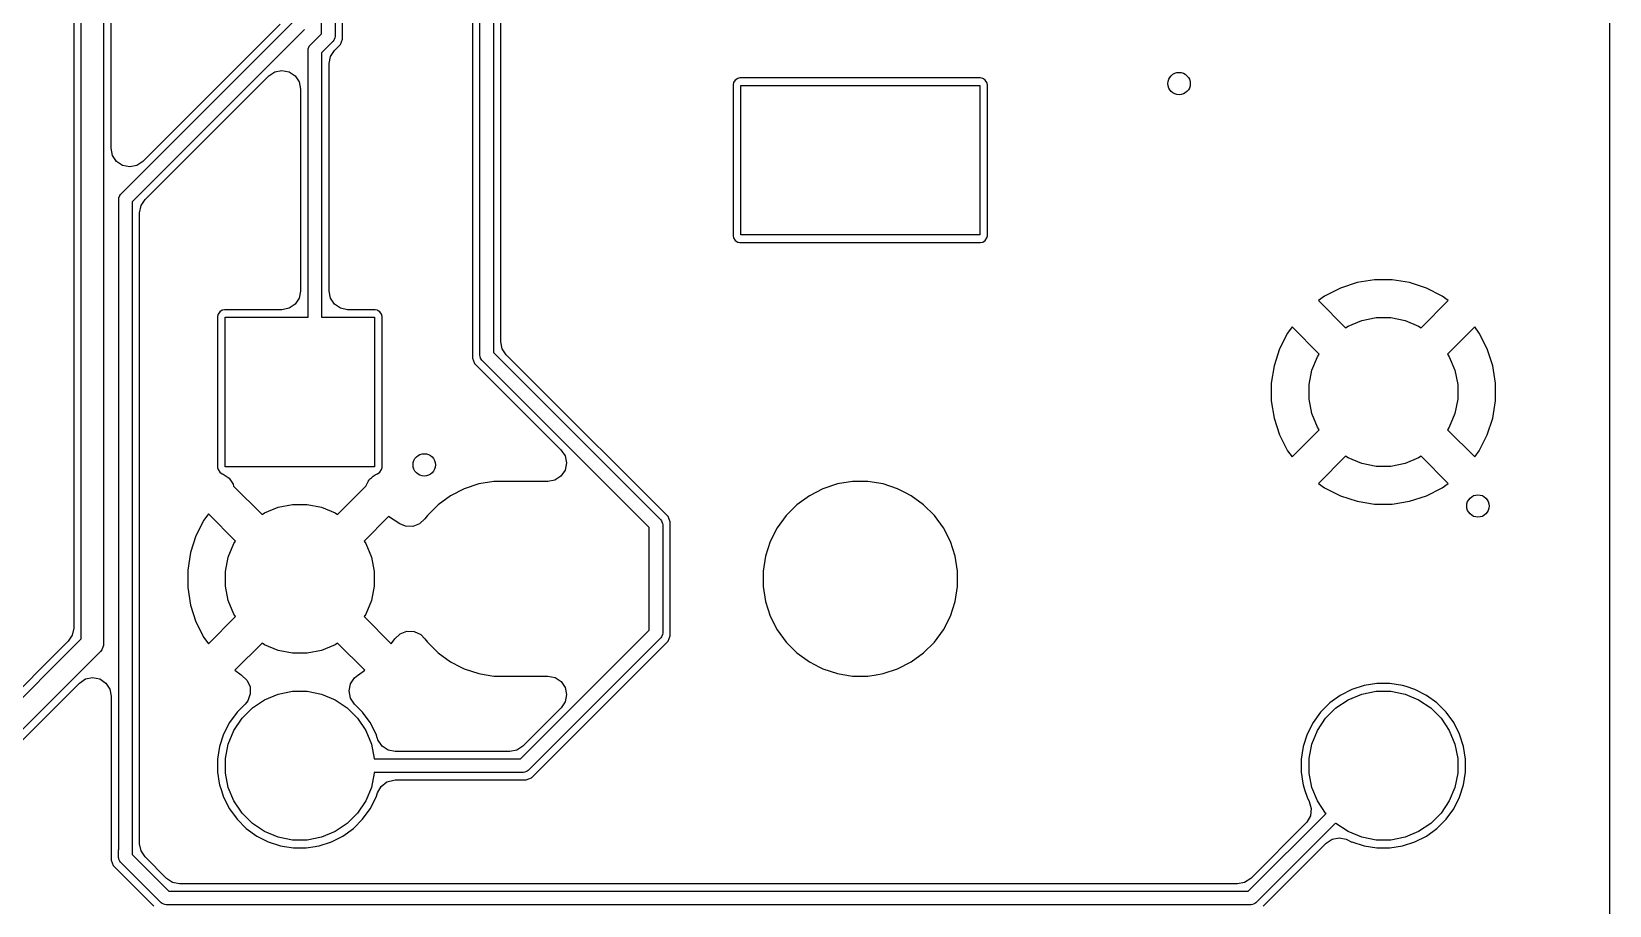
# Model space of a CAD drawing. Header units: inches. Extents: x 2.6 to 14.2, y -7.9 to -3.5.
# Drawn here: x 7.218 to 8.05, y -6.278 to -5.818 of the extents above; entities that cross this region are included whole.
import ezdxf

# ---------------------------------------------------------------- set-up
doc = ezdxf.new("R2010")
doc.units = ezdxf.units.IN
doc.header["$MEASUREMENT"] = 0
doc.layers.add('B.Cu', color=153, linetype='CONTINUOUS', true_color=0x4d7fc4)

msp = doc.modelspace()

# ---------------------------------------------------------------- linework, layer by layer
at = {"layer": 'B.Cu', "linetype": 'CONTINUOUS'}
for p, q in [((7.45469, -5.98816), (7.45469, -5.53501)), ((7.46178, -5.53648), (7.46178, -5.98669)), ((7.45074, -5.55557), (7.45074, -5.98965)), ((8.04977, -5.55918), (8.04977, -6.31552)), ((7.37127, -5.81878), (7.37127, -5.59722)), ((7.37835, -5.59869), (7.37835, -5.82025)), ((7.38231, -5.82174), (7.38231, -5.60439)), ((7.2407, -5.70111), (7.2407, -6.13178)), ((7.24465, -6.13748), (7.24465, -5.69473)), ((7.25647, -5.69473), (7.25647, -6.13992)), ((7.26042, -5.87915), (7.26042, -5.70111)), ((7.46574, -5.84564), (7.46574, -5.76763)), ((7.26542, -5.90342), (7.35627, -5.81256)), ((7.36232, -5.81654), (7.27147, -5.90739)), ((7.34944, -5.8138), (7.27716, -5.88608)), ((7.36518, -5.82487), (7.37127, -5.81878)), ((7.36414, -5.82737), (7.36421, -5.82668)), ((7.36421, -5.82668), (7.36452, -5.82593)), ((7.36452, -5.82593), (7.36474, -5.8254)), ((7.36474, -5.8254), (7.36518, -5.82487)), ((7.37732, -5.82275), (7.37123, -5.82884)), ((7.37776, -5.82221), (7.37732, -5.82275)), ((7.37791, -5.82184), (7.37776, -5.82221)), ((7.37829, -5.82094), (7.37791, -5.82184)), ((7.37806, -5.82761), (7.37906, -5.8266)), ((7.37835, -5.82025), (7.37829, -5.82094)), ((7.37906, -5.8266), (7.38117, -5.82449)), ((7.37906, -5.8266), (7.37906, -5.8266)), ((7.38117, -5.82449), (7.38231, -5.82174)), ((7.36414, -5.96808), (7.36414, -5.82737)), ((7.37123, -5.82884), (7.37123, -5.96808)), ((7.37519, -5.83454), (7.37593, -5.83079)), ((7.37519, -5.95432), (7.37519, -5.83454)), ((7.37593, -5.83079), (7.37806, -5.82761)), ((7.31773, -5.86672), (7.34345, -5.841)), ((7.34345, -5.841), (7.34663, -5.83887)), ((7.34663, -5.83887), (7.35038, -5.83813)), ((7.35038, -5.83813), (7.35413, -5.83887)), ((7.35413, -5.83887), (7.35731, -5.841)), ((7.35731, -5.841), (7.35944, -5.84418)), ((7.58924, -5.84318), (7.58837, -5.84449)), ((7.59055, -5.8423), (7.58924, -5.84318)), ((7.58924, -5.84318), (7.58924, -5.84318)), ((7.59171, -5.84208), (7.59055, -5.8423)), ((7.71847, -5.84208), (7.59171, -5.84208)), ((7.59171, -5.84208), (7.59171, -5.84208)), ((7.71962, -5.8423), (7.71847, -5.84208)), ((7.71996, -5.84253), (7.71962, -5.8423)), ((7.71962, -5.8423), (7.71962, -5.8423)), ((7.71962, -5.8423), (7.71962, -5.8423)), ((7.72093, -5.84318), (7.71996, -5.84253)), ((7.72181, -5.84449), (7.72093, -5.84318)), ((7.72093, -5.84318), (7.72093, -5.84318)), ((7.72093, -5.84318), (7.72093, -5.84318)), ((7.35944, -5.84418), (7.36019, -5.84793)), ((7.36019, -5.84793), (7.36019, -5.95432)), ((7.46574, -5.98099), (7.46574, -5.84564)), ((7.58837, -5.84449), (7.58814, -5.84564)), ((7.58814, -5.84564), (7.58814, -5.92516)), ((7.5921, -5.92477), (7.5921, -5.84603)), ((7.5921, -5.84603), (7.71808, -5.84603)), ((7.71808, -5.84603), (7.71808, -5.92477)), ((7.72204, -5.84564), (7.72181, -5.84449)), ((7.72204, -5.92516), (7.72204, -5.84564)), ((7.27829, -5.90616), (7.31773, -5.86672)), ((7.26117, -5.8829), (7.26042, -5.87915)), ((7.26329, -5.88608), (7.26117, -5.8829)), ((7.26647, -5.88821), (7.26329, -5.88608)), ((7.27022, -5.88895), (7.26647, -5.88821)), ((7.27398, -5.88821), (7.27022, -5.88895)), ((7.27716, -5.88608), (7.27398, -5.88821)), ((7.26438, -5.90592), (7.26445, -5.90523)), ((7.26438, -6.24847), (7.26438, -5.90592)), ((7.26445, -5.90523), (7.26498, -5.90395)), ((7.26498, -5.90395), (7.26542, -5.90342)), ((7.26498, -5.90395), (7.26498, -5.90395)), ((7.27147, -5.90739), (7.27147, -6.24855)), ((7.27542, -5.91309), (7.27617, -5.90934)), ((7.27617, -5.90934), (7.27829, -5.90616)), ((7.27542, -6.2454), (7.27542, -5.91309)), ((7.58814, -5.92516), (7.58814, -5.92516)), ((7.58814, -5.92516), (7.58837, -5.92632)), ((7.58837, -5.92632), (7.58924, -5.92762)), ((7.71808, -5.92477), (7.5921, -5.92477)), ((7.72093, -5.92762), (7.72181, -5.92632)), ((7.72181, -5.92632), (7.72204, -5.92516)), ((7.58924, -5.92762), (7.58924, -5.92762)), ((7.58924, -5.92762), (7.59055, -5.9285)), ((7.59055, -5.9285), (7.59055, -5.9285)), ((7.59055, -5.9285), (7.59084, -5.92856)), ((7.59084, -5.92856), (7.59171, -5.92873)), ((7.59171, -5.92873), (7.71847, -5.92873)), ((7.71847, -5.92873), (7.71962, -5.9285)), ((7.71962, -5.9285), (7.72093, -5.92762)), ((7.91685, -5.94985), (7.90801, -5.95272)), ((7.92603, -5.94839), (7.91685, -5.94985)), ((7.93533, -5.94839), (7.92603, -5.94839)), ((7.92603, -5.94839), (7.92603, -5.94839)), ((7.94451, -5.94985), (7.93533, -5.94839)), ((7.93533, -5.94839), (7.93533, -5.94839)), ((7.95335, -5.95272), (7.94451, -5.94985)), ((7.35944, -5.95807), (7.35731, -5.96125)), ((7.36019, -5.95432), (7.35944, -5.95807)), ((7.37593, -5.95807), (7.37519, -5.95432)), ((7.37806, -5.96125), (7.37593, -5.95807)), ((7.89973, -5.95694), (7.89646, -5.95931)), ((7.89646, -5.95931), (7.91077, -5.97363)), ((7.90801, -5.95272), (7.89973, -5.95694)), ((7.90801, -5.95272), (7.90801, -5.95272)), ((7.95058, -5.97363), (7.96489, -5.95931)), ((7.96163, -5.95694), (7.95335, -5.95272)), ((7.96489, -5.95931), (7.96163, -5.95694)), ((7.31671, -5.96654), (7.31648, -5.96769)), ((7.31648, -5.96769), (7.31648, -6.04721)), ((7.31759, -5.96523), (7.31671, -5.96654)), ((7.3189, -5.96435), (7.31759, -5.96523)), ((7.31759, -5.96523), (7.31759, -5.96523)), ((7.32005, -5.96412), (7.3189, -5.96435)), ((7.35038, -5.96412), (7.32005, -5.96412)), ((7.32005, -5.96412), (7.32005, -5.96412)), ((7.32044, -6.04682), (7.32044, -5.96808)), ((7.32044, -5.96808), (7.36414, -5.96808)), ((7.35413, -5.96338), (7.35038, -5.96412)), ((7.35731, -5.96125), (7.35413, -5.96338)), ((7.37123, -5.96808), (7.39918, -5.96808)), ((7.38124, -5.96338), (7.37806, -5.96125)), ((7.38499, -5.96412), (7.38124, -5.96338)), ((7.39957, -5.96412), (7.38499, -5.96412)), ((7.39918, -5.96808), (7.39918, -6.04682)), ((7.40073, -5.96435), (7.39957, -5.96412)), ((7.39957, -5.96412), (7.39957, -5.96412)), ((7.40117, -5.96465), (7.40073, -5.96435)), ((7.40073, -5.96435), (7.40073, -5.96435)), ((7.40073, -5.96435), (7.40073, -5.96435)), ((7.40203, -5.96523), (7.40117, -5.96465)), ((7.40291, -5.96654), (7.40203, -5.96523)), ((7.40203, -5.96523), (7.40203, -5.96523)), ((7.40203, -5.96523), (7.40203, -5.96523)), ((7.40314, -5.96769), (7.40291, -5.96654)), ((7.40314, -6.04721), (7.40314, -5.96769)), ((7.91925, -5.96977), (7.92682, -5.96827)), ((7.92682, -5.96827), (7.93454, -5.96827)), ((7.93454, -5.96827), (7.94211, -5.96977)), ((7.88017, -5.9765), (7.87595, -5.98478)), ((7.88254, -5.97323), (7.88017, -5.9765)), ((7.89685, -5.98755), (7.88254, -5.97323)), ((7.91077, -5.97363), (7.91212, -5.97273)), ((7.91212, -5.97273), (7.91925, -5.96977)), ((7.94211, -5.96977), (7.94924, -5.97273)), ((7.94924, -5.97273), (7.95058, -5.97363)), ((7.97881, -5.97323), (7.9645, -5.98755)), ((7.98119, -5.9765), (7.97881, -5.97323)), ((7.98541, -5.98478), (7.98119, -5.9765)), ((7.46648, -5.98474), (7.46574, -5.98099)), ((7.46861, -5.98792), (7.46648, -5.98474)), ((7.87595, -5.98478), (7.87308, -5.99362)), ((7.87595, -5.98478), (7.87595, -5.98478)), ((7.98828, -5.99362), (7.98541, -5.98478)), ((7.45074, -5.98965), (7.45188, -5.99241)), ((7.45188, -5.99241), (7.45188, -5.99241)), ((7.45188, -5.99241), (7.45188, -5.99241)), ((7.45188, -5.99241), (7.45399, -5.99452)), ((7.45476, -5.98885), (7.45469, -5.98816)), ((7.45509, -5.98965), (7.45476, -5.98885)), ((7.45529, -5.99013), (7.45509, -5.98965)), ((7.45573, -5.99066), (7.45529, -5.99013)), ((7.5439, -6.07883), (7.45573, -5.99066)), ((7.46178, -5.98669), (7.54995, -6.07486)), ((7.48349, -6.0028), (7.46861, -5.98792)), ((7.893, -5.99602), (7.89596, -5.98889)), ((7.89596, -5.98889), (7.89685, -5.98755)), ((7.9645, -5.98755), (7.9654, -5.98889)), ((7.9654, -5.98889), (7.96835, -5.99602)), ((7.45399, -5.99452), (7.45399, -5.99452)), ((7.45399, -5.99452), (7.49741, -6.03794)), ((7.87308, -5.99362), (7.87162, -6.0028)), ((7.8915, -6.00359), (7.893, -5.99602)), ((7.96835, -5.99602), (7.96986, -6.00359)), ((7.98973, -6.0028), (7.98828, -5.99362)), ((7.55169, -6.071), (7.48349, -6.0028)), ((7.87162, -6.0028), (7.87162, -6.0028)), ((7.87162, -6.0028), (7.87162, -6.0121)), ((7.8915, -6.01131), (7.8915, -6.00359)), ((7.96986, -6.00359), (7.96986, -6.01131)), ((7.98973, -6.0121), (7.98973, -6.0028)), ((7.98973, -6.0028), (7.98973, -6.0028)), ((7.87162, -6.0121), (7.87162, -6.0121)), ((7.87162, -6.0121), (7.87308, -6.02128)), ((7.893, -6.01888), (7.8915, -6.01131)), ((7.96986, -6.01131), (7.96835, -6.01888)), ((7.98828, -6.02128), (7.98973, -6.0121)), ((7.98973, -6.0121), (7.98973, -6.0121)), ((7.87308, -6.02128), (7.87595, -6.03012)), ((7.89596, -6.02601), (7.893, -6.01888)), ((7.89685, -6.02735), (7.89596, -6.02601)), ((7.9654, -6.02601), (7.9645, -6.02735)), ((7.96835, -6.01888), (7.9654, -6.02601)), ((7.98541, -6.03012), (7.98828, -6.02128)), ((7.87595, -6.03012), (7.88017, -6.0384)), ((7.88254, -6.04167), (7.89685, -6.02735)), ((7.9645, -6.02735), (7.97881, -6.04167)), ((7.98119, -6.0384), (7.98541, -6.03012)), ((7.49741, -6.03794), (7.49954, -6.04112)), ((7.49954, -6.04112), (7.50028, -6.04487)), ((7.88017, -6.0384), (7.88254, -6.04167)), ((7.91077, -6.04127), (7.89646, -6.05559)), ((7.91212, -6.04217), (7.91077, -6.04127)), ((7.91925, -6.04512), (7.91212, -6.04217)), ((7.94924, -6.04217), (7.94211, -6.04512)), ((7.95058, -6.04127), (7.94924, -6.04217)), ((7.96489, -6.05559), (7.95058, -6.04127)), ((7.97881, -6.04167), (7.98119, -6.0384)), ((7.31648, -6.04721), (7.31648, -6.04721)), ((7.31648, -6.04721), (7.31671, -6.04836)), ((7.31671, -6.04836), (7.31759, -6.04967)), ((7.31759, -6.04967), (7.31759, -6.04967)), ((7.31759, -6.04967), (7.3189, -6.05055)), ((7.3189, -6.05055), (7.31935, -6.05073)), ((7.31935, -6.05073), (7.32253, -6.05286)), ((7.39918, -6.04682), (7.32044, -6.04682)), ((7.39754, -6.05266), (7.39839, -6.05177)), ((7.39839, -6.05177), (7.39903, -6.05149)), ((7.39903, -6.05149), (7.39957, -6.05106)), ((7.39957, -6.05106), (7.40027, -6.05073)), ((7.40027, -6.05073), (7.40073, -6.05055)), ((7.40073, -6.05055), (7.40203, -6.04967)), ((7.40073, -6.05055), (7.40073, -6.05055)), ((7.40203, -6.04967), (7.40291, -6.04836)), ((7.40291, -6.04836), (7.40314, -6.04721)), ((7.49954, -6.04862), (7.49741, -6.0518)), ((7.50028, -6.04487), (7.49954, -6.04862)), ((7.92682, -6.04663), (7.91925, -6.04512)), ((7.93454, -6.04663), (7.92682, -6.04663)), ((7.94211, -6.04512), (7.93454, -6.04663)), ((7.32253, -6.05286), (7.32466, -6.05604)), ((7.32466, -6.05604), (7.32485, -6.05699)), ((7.32485, -6.05699), (7.33991, -6.07205)), ((7.37971, -6.07205), (7.39466, -6.05711)), ((7.39466, -6.05711), (7.3947, -6.05676)), ((7.3947, -6.05676), (7.3953, -6.05568)), ((7.3953, -6.05568), (7.39575, -6.05453)), ((7.39575, -6.05453), (7.39623, -6.05403)), ((7.39623, -6.05403), (7.39657, -6.05342)), ((7.39657, -6.05342), (7.39754, -6.05266)), ((7.44646, -6.05843), (7.43928, -6.06208)), ((7.45412, -6.05593), (7.44646, -6.05842)), ((7.44646, -6.05842), (7.44646, -6.05843)), ((7.46208, -6.05467), (7.45412, -6.05593)), ((7.49048, -6.05467), (7.46208, -6.05467)), ((7.49423, -6.05393), (7.49048, -6.05467)), ((7.49741, -6.0518), (7.49423, -6.05393)), ((7.63543, -6.05843), (7.62825, -6.06208)), ((7.6431, -6.05593), (7.63543, -6.05842)), ((7.63543, -6.05842), (7.63543, -6.05843)), ((7.65106, -6.05467), (7.6431, -6.05593)), ((7.65912, -6.05467), (7.65106, -6.05467)), ((7.65106, -6.05467), (7.65106, -6.05467)), ((7.66708, -6.05593), (7.65912, -6.05467)), ((7.65912, -6.05467), (7.65912, -6.05467)), ((7.67474, -6.05842), (7.66708, -6.05593)), ((7.67474, -6.05843), (7.67474, -6.05842)), ((7.67898, -6.06058), (7.67474, -6.05843)), ((7.89646, -6.05559), (7.89973, -6.05796)), ((7.89973, -6.05796), (7.90801, -6.06218)), ((7.95335, -6.06218), (7.96163, -6.05796)), ((7.96163, -6.05796), (7.96489, -6.05559)), ((7.34125, -6.07115), (7.34838, -6.0682)), ((7.34838, -6.0682), (7.35595, -6.06669)), ((7.35595, -6.06669), (7.36367, -6.06669)), ((7.36367, -6.06669), (7.37124, -6.0682)), ((7.37124, -6.0682), (7.37837, -6.07115)), ((7.43276, -6.06682), (7.42706, -6.07252)), ((7.43928, -6.06208), (7.43276, -6.06682)), ((7.62173, -6.06682), (7.61603, -6.07252)), ((7.62825, -6.06208), (7.62173, -6.06682)), ((7.68192, -6.06208), (7.67898, -6.06058)), ((7.68844, -6.06682), (7.68192, -6.06208)), ((7.68192, -6.06208), (7.68192, -6.06208)), ((7.68192, -6.06208), (7.68192, -6.06208)), ((7.69414, -6.07252), (7.68844, -6.06682)), ((7.90801, -6.06218), (7.91685, -6.06505)), ((7.91685, -6.06505), (7.92603, -6.0665)), ((7.92603, -6.0665), (7.92603, -6.0665)), ((7.92603, -6.0665), (7.93533, -6.0665)), ((7.93533, -6.0665), (7.94451, -6.06505)), ((7.93533, -6.0665), (7.93533, -6.0665)), ((7.94451, -6.06505), (7.95335, -6.06218)), ((7.3093, -6.07492), (7.30508, -6.08321)), ((7.31168, -6.07166), (7.3093, -6.07492)), ((7.32599, -6.08597), (7.31168, -6.07166)), ((7.33991, -6.07205), (7.34125, -6.07115)), ((7.37837, -6.07115), (7.37971, -6.07205)), ((7.40657, -6.07303), (7.39363, -6.08597)), ((7.41256, -6.07683), (7.40657, -6.07303)), ((7.42575, -6.07432), (7.42294, -6.07692)), ((7.42706, -6.07252), (7.42575, -6.07432)), ((7.54995, -6.07486), (7.55039, -6.07539)), ((7.55039, -6.07539), (7.55054, -6.07577)), ((7.55054, -6.07577), (7.55092, -6.07667)), ((7.55092, -6.07667), (7.55098, -6.07736)), ((7.5538, -6.07311), (7.55169, -6.071)), ((7.55169, -6.071), (7.55169, -6.071)), ((7.55494, -6.07587), (7.5538, -6.07311)), ((7.55494, -6.10184), (7.55494, -6.07587)), ((7.55494, -6.07587), (7.55494, -6.07587)), ((7.61603, -6.07252), (7.6113, -6.07904)), ((7.69888, -6.07904), (7.69414, -6.07252)), ((7.30508, -6.08321), (7.30221, -6.09205)), ((7.30508, -6.08321), (7.30508, -6.08321)), ((7.41553, -6.07809), (7.41256, -6.07683)), ((7.41935, -6.07824), (7.41553, -6.07809)), ((7.42294, -6.07692), (7.41935, -6.07824)), ((7.5439, -6.13298), (7.5439, -6.07883)), ((7.55098, -6.07736), (7.55098, -6.13445)), ((7.6113, -6.07904), (7.60764, -6.08622)), ((7.70254, -6.08622), (7.69888, -6.07904)), ((7.30221, -6.09205), (7.30076, -6.10123)), ((7.32214, -6.09445), (7.32509, -6.08732)), ((7.32509, -6.08732), (7.32599, -6.08597)), ((7.39363, -6.08597), (7.39453, -6.08732)), ((7.39453, -6.08732), (7.39749, -6.09445)), ((7.60764, -6.08622), (7.60515, -6.09389)), ((7.60764, -6.08622), (7.60764, -6.08622)), ((7.70503, -6.09389), (7.70254, -6.08622)), ((7.30076, -6.10123), (7.30076, -6.10123)), ((7.30076, -6.10123), (7.30076, -6.11052)), ((7.32063, -6.10202), (7.32214, -6.09445)), ((7.39749, -6.09445), (7.39899, -6.10202)), ((7.60515, -6.09389), (7.60389, -6.10184)), ((7.70629, -6.10184), (7.70503, -6.09389)), ((7.70503, -6.09389), (7.70503, -6.09389)), ((7.32063, -6.10973), (7.32063, -6.10202)), ((7.32214, -6.1173), (7.32063, -6.10973)), ((7.39899, -6.10973), (7.39749, -6.1173)), ((7.39899, -6.10202), (7.39899, -6.10973)), ((7.55494, -6.13217), (7.55494, -6.10184)), ((7.60389, -6.10184), (7.60389, -6.1099)), ((7.60389, -6.1099), (7.60515, -6.11786)), ((7.70503, -6.11786), (7.70629, -6.1099)), ((7.70629, -6.1099), (7.70629, -6.10184)), ((7.70629, -6.10184), (7.70629, -6.10184)), ((7.70629, -6.10184), (7.70629, -6.10184)), ((7.30076, -6.11052), (7.30076, -6.11052)), ((7.30076, -6.11052), (7.30221, -6.1197)), ((7.32509, -6.12443), (7.32214, -6.1173)), ((7.39749, -6.1173), (7.39453, -6.12443)), ((7.60515, -6.11786), (7.60764, -6.12553)), ((7.70254, -6.12553), (7.70503, -6.11786)), ((7.30221, -6.1197), (7.30508, -6.12854)), ((7.31168, -6.14009), (7.32599, -6.12578)), ((7.32599, -6.12578), (7.32509, -6.12443)), ((7.39453, -6.12443), (7.39363, -6.12578)), ((7.39363, -6.12578), (7.40795, -6.14009)), ((7.60764, -6.12553), (7.60764, -6.12553)), ((7.60764, -6.12553), (7.61127, -6.13265)), ((7.69888, -6.13271), (7.70254, -6.12553)), ((7.2407, -6.13178), (7.23995, -6.13553)), ((7.30508, -6.12854), (7.3093, -6.13683)), ((7.40988, -6.13743), (7.41269, -6.13483)), ((7.41269, -6.13483), (7.41628, -6.13351)), ((7.41628, -6.13351), (7.4201, -6.13366)), ((7.4201, -6.13366), (7.42358, -6.13526)), ((7.47612, -6.20076), (7.5439, -6.13298)), ((7.55098, -6.13445), (7.55092, -6.13514)), ((7.55494, -6.13296), (7.55494, -6.13217)), ((7.55494, -6.13217), (7.55494, -6.13217)), ((7.55494, -6.13594), (7.55494, -6.13296)), ((7.61127, -6.13265), (7.6113, -6.13271)), ((7.6113, -6.13271), (7.61603, -6.13923)), ((7.69414, -6.13923), (7.69888, -6.13271)), ((7.12718, -6.25495), (7.24465, -6.13748)), ((7.23783, -6.13871), (7.16362, -6.21292)), ((7.23995, -6.13553), (7.23783, -6.13871)), ((7.25547, -6.1432), (7.25474, -6.1441)), ((7.25624, -6.14135), (7.25547, -6.1432)), ((7.25635, -6.14108), (7.25624, -6.14135)), ((7.25647, -6.13992), (7.25635, -6.14108)), ((7.3093, -6.13683), (7.31168, -6.14009)), ((7.33991, -6.1397), (7.32559, -6.15401)), ((7.34125, -6.1406), (7.33991, -6.1397)), ((7.34838, -6.14355), (7.34125, -6.1406)), ((7.37837, -6.1406), (7.37124, -6.14355)), ((7.37971, -6.1397), (7.37837, -6.1406)), ((7.39403, -6.15401), (7.37971, -6.1397)), ((7.40795, -6.14009), (7.40988, -6.13743)), ((7.42358, -6.13526), (7.42575, -6.13743)), ((7.42575, -6.13743), (7.42706, -6.13923)), ((7.42706, -6.13923), (7.42706, -6.13923)), ((7.42706, -6.13923), (7.43276, -6.14493)), ((7.54995, -6.13695), (7.4801, -6.20681)), ((7.48395, -6.20855), (7.5538, -6.1387)), ((7.55039, -6.13642), (7.54995, -6.13695)), ((7.55092, -6.13514), (7.55039, -6.13642)), ((7.5538, -6.1387), (7.55494, -6.13594)), ((7.61603, -6.13923), (7.62173, -6.14493)), ((7.68844, -6.14493), (7.69414, -6.13923)), ((7.25474, -6.1441), (7.1338, -6.26503)), ((7.35595, -6.14506), (7.34838, -6.14355)), ((7.36367, -6.14506), (7.35595, -6.14506)), ((7.37124, -6.14355), (7.36367, -6.14506)), ((7.43276, -6.14493), (7.43928, -6.14967)), ((7.43928, -6.14967), (7.43928, -6.14967)), ((7.43928, -6.14967), (7.44458, -6.15237)), ((7.62173, -6.14493), (7.62825, -6.14967)), ((7.62825, -6.14967), (7.62825, -6.14967)), ((7.62825, -6.14967), (7.63356, -6.15237)), ((7.67474, -6.15332), (7.68192, -6.14967)), ((7.68192, -6.14967), (7.68844, -6.14493)), ((7.24369, -6.16074), (7.24687, -6.15862)), ((7.24687, -6.15862), (7.25062, -6.15787)), ((7.25062, -6.15787), (7.25437, -6.15862)), ((7.25437, -6.15862), (7.25755, -6.16074)), ((7.32559, -6.15401), (7.32886, -6.15638)), ((7.32886, -6.15638), (7.32917, -6.15657)), ((7.32917, -6.15657), (7.33198, -6.15917)), ((7.33198, -6.15917), (7.33358, -6.16264)), ((7.38652, -6.16118), (7.38865, -6.158)), ((7.38865, -6.158), (7.39046, -6.15657)), ((7.39046, -6.15657), (7.39076, -6.15638)), ((7.39076, -6.15638), (7.39403, -6.15401)), ((7.44458, -6.15237), (7.44646, -6.15332)), ((7.44646, -6.15332), (7.45412, -6.15581)), ((7.45412, -6.15581), (7.45692, -6.15626)), ((7.45692, -6.15626), (7.46208, -6.15708)), ((7.46208, -6.15708), (7.46208, -6.15708)), ((7.46208, -6.15708), (7.46208, -6.15708)), ((7.46208, -6.15708), (7.46208, -6.15708)), ((7.46208, -6.15708), (7.49054, -6.15708)), ((7.49054, -6.15708), (7.49429, -6.15782)), ((7.49429, -6.15782), (7.49747, -6.15995)), ((7.63356, -6.15237), (7.63543, -6.15332)), ((7.63543, -6.15332), (7.6431, -6.15581)), ((7.6431, -6.15581), (7.6459, -6.15626)), ((7.6459, -6.15626), (7.65106, -6.15708)), ((7.65106, -6.15708), (7.65106, -6.15708)), ((7.65106, -6.15708), (7.65106, -6.15708)), ((7.65106, -6.15708), (7.65106, -6.15708)), ((7.65106, -6.15708), (7.65912, -6.15708)), ((7.65912, -6.15708), (7.66349, -6.15638)), ((7.65912, -6.15708), (7.65912, -6.15708)), ((7.65912, -6.15708), (7.65912, -6.15708)), ((7.65912, -6.15708), (7.65912, -6.15708)), ((7.66349, -6.15638), (7.66708, -6.15581)), ((7.66708, -6.15581), (7.67474, -6.15332)), ((7.13521, -6.26922), (7.24369, -6.16074)), ((7.25755, -6.16074), (7.25968, -6.16392)), ((7.25968, -6.16392), (7.26042, -6.16768)), ((7.26042, -6.16768), (7.26042, -6.24606)), ((7.33373, -6.16646), (7.3324, -6.17005)), ((7.33358, -6.16264), (7.33373, -6.16646)), ((7.34125, -6.16958), (7.34838, -6.16662)), ((7.34838, -6.16662), (7.35595, -6.16512)), ((7.35595, -6.16512), (7.36367, -6.16512)), ((7.36367, -6.16512), (7.37124, -6.16662)), ((7.37124, -6.16662), (7.37837, -6.16958)), ((7.38578, -6.16493), (7.38652, -6.16118)), ((7.38652, -6.16868), (7.38578, -6.16493)), ((7.49747, -6.15995), (7.4996, -6.16313)), ((7.4996, -6.16313), (7.50034, -6.16688)), ((7.50034, -6.16688), (7.4996, -6.17063)), ((7.90797, -6.16724), (7.90245, -6.17125)), ((7.91405, -6.16415), (7.90797, -6.16724)), ((7.91212, -6.16958), (7.91925, -6.16662)), ((7.92053, -6.16204), (7.91405, -6.16415)), ((7.91405, -6.16415), (7.91405, -6.16415)), ((7.91925, -6.16662), (7.92682, -6.16512)), ((7.92727, -6.16097), (7.92053, -6.16204)), ((7.92682, -6.16512), (7.93454, -6.16512)), ((7.93409, -6.16097), (7.92727, -6.16097)), ((7.92727, -6.16097), (7.92727, -6.16097)), ((7.92727, -6.16097), (7.92727, -6.16097)), ((7.94082, -6.16204), (7.93409, -6.16097)), ((7.93409, -6.16097), (7.93409, -6.16097)), ((7.93409, -6.16097), (7.93409, -6.16097)), ((7.93454, -6.16512), (7.94211, -6.16662)), ((7.94267, -6.16264), (7.94082, -6.16204)), ((7.94082, -6.16204), (7.94082, -6.16204)), ((7.94082, -6.16204), (7.94082, -6.16204)), ((7.94211, -6.16662), (7.94924, -6.16958)), ((7.94731, -6.16415), (7.94267, -6.16264)), ((7.95339, -6.16724), (7.94731, -6.16415)), ((7.94731, -6.16415), (7.94731, -6.16415)), ((7.9589, -6.17125), (7.95339, -6.16724)), ((7.32676, -6.17607), (7.32276, -6.18159)), ((7.33098, -6.17186), (7.32676, -6.17607)), ((7.32676, -6.17607), (7.32676, -6.17607)), ((7.32938, -6.17932), (7.33484, -6.17387)), ((7.3324, -6.17005), (7.33098, -6.17186)), ((7.33484, -6.17387), (7.34125, -6.16958)), ((7.37837, -6.16958), (7.38479, -6.17387)), ((7.38479, -6.17387), (7.39025, -6.17932)), ((7.38865, -6.17186), (7.38652, -6.16868)), ((7.39286, -6.17607), (7.38865, -6.17186)), ((7.39687, -6.18159), (7.39286, -6.17607)), ((7.39286, -6.17607), (7.39286, -6.17607)), ((7.39286, -6.17607), (7.39286, -6.17607)), ((7.49747, -6.17381), (7.47735, -6.19393)), ((7.4996, -6.17063), (7.49747, -6.17381)), ((7.89763, -6.17607), (7.89362, -6.18159)), ((7.90245, -6.17125), (7.89763, -6.17607)), ((7.90024, -6.17932), (7.9057, -6.17387)), ((7.9057, -6.17387), (7.91212, -6.16958)), ((7.94924, -6.16958), (7.95565, -6.17387)), ((7.95565, -6.17387), (7.96111, -6.17932)), ((7.96373, -6.17607), (7.9589, -6.17125)), ((7.9589, -6.17125), (7.9589, -6.17125)), ((7.9589, -6.17125), (7.9589, -6.17125)), ((7.96773, -6.18159), (7.96373, -6.17607)), ((7.96373, -6.17607), (7.96373, -6.17607)), ((7.96373, -6.17607), (7.96373, -6.17607)), ((7.32276, -6.18159), (7.31966, -6.18767)), ((7.32509, -6.18574), (7.32938, -6.17932)), ((7.39025, -6.17932), (7.39453, -6.18574)), ((7.39996, -6.18767), (7.39687, -6.18159)), ((7.39687, -6.18159), (7.39687, -6.18159)), ((7.39687, -6.18159), (7.39687, -6.18159)), ((7.89362, -6.18159), (7.89053, -6.18767)), ((7.89596, -6.18574), (7.90024, -6.17932)), ((7.96111, -6.17932), (7.9654, -6.18574)), ((7.97083, -6.18767), (7.96773, -6.18159)), ((7.96773, -6.18159), (7.96773, -6.18159)), ((7.96773, -6.18159), (7.96773, -6.18159)), ((7.31966, -6.18767), (7.31755, -6.19415)), ((7.31966, -6.18767), (7.31966, -6.18767)), ((7.32063, -6.20044), (7.32214, -6.19287)), ((7.32214, -6.19287), (7.32509, -6.18574)), ((7.39453, -6.18574), (7.39749, -6.19287)), ((7.39749, -6.19287), (7.39899, -6.20044)), ((7.40057, -6.18954), (7.39996, -6.18767)), ((7.40073, -6.19003), (7.40057, -6.18954)), ((7.401, -6.19075), (7.40073, -6.19003)), ((7.40312, -6.19393), (7.401, -6.19075)), ((7.89053, -6.18767), (7.88842, -6.19415)), ((7.89053, -6.18767), (7.89053, -6.18767)), ((7.8915, -6.20044), (7.893, -6.19287)), ((7.893, -6.19287), (7.89596, -6.18574)), ((7.9654, -6.18574), (7.96835, -6.19287)), ((7.96835, -6.19287), (7.96986, -6.20044)), ((7.97294, -6.19415), (7.97083, -6.18767)), ((7.31755, -6.19415), (7.31648, -6.20089)), ((7.31648, -6.20089), (7.31648, -6.20089)), ((7.31648, -6.20089), (7.31648, -6.20771)), ((7.32063, -6.20816), (7.32063, -6.20044)), ((7.39899, -6.20044), (7.39899, -6.20076)), ((7.39899, -6.20076), (7.47612, -6.20076)), ((7.4063, -6.19605), (7.40312, -6.19393)), ((7.41005, -6.1968), (7.4063, -6.19605)), ((7.47042, -6.1968), (7.41005, -6.1968)), ((7.47417, -6.19605), (7.47042, -6.1968)), ((7.47735, -6.19393), (7.47417, -6.19605)), ((7.88842, -6.19415), (7.88735, -6.20089)), ((7.88735, -6.20089), (7.88735, -6.20089)), ((7.88735, -6.20089), (7.88735, -6.20771)), ((7.8915, -6.20816), (7.8915, -6.20044)), ((7.96986, -6.20044), (7.96986, -6.20816)), ((7.974, -6.20089), (7.97294, -6.19415)), ((7.974, -6.20771), (7.974, -6.20089)), ((7.31648, -6.20771), (7.31648, -6.20771)), ((7.31648, -6.20771), (7.31741, -6.21353)), ((7.32214, -6.21573), (7.32063, -6.20816)), ((7.39899, -6.20816), (7.39749, -6.21573)), ((7.47759, -6.20784), (7.39899, -6.20784)), ((7.39899, -6.20784), (7.39899, -6.20816)), ((7.47828, -6.20777), (7.47759, -6.20784)), ((7.47918, -6.2074), (7.47828, -6.20777)), ((7.47956, -6.20725), (7.47918, -6.2074)), ((7.4801, -6.20681), (7.47956, -6.20725)), ((7.48184, -6.21066), (7.48395, -6.20855)), ((7.48395, -6.20855), (7.48395, -6.20855)), ((7.88735, -6.20771), (7.88735, -6.20771)), ((7.88735, -6.20771), (7.88827, -6.21353)), ((7.893, -6.21573), (7.8915, -6.20816)), ((7.96986, -6.20816), (7.96835, -6.21573)), ((7.97294, -6.21445), (7.974, -6.20771)), ((7.31741, -6.21353), (7.31755, -6.21445)), ((7.31755, -6.21445), (7.31831, -6.21678)), ((7.31831, -6.21678), (7.31966, -6.22093)), ((7.32509, -6.22286), (7.32214, -6.21573)), ((7.39749, -6.21573), (7.39453, -6.22286)), ((7.40073, -6.21857), (7.4026, -6.21524)), ((7.4026, -6.21524), (7.4056, -6.21287)), ((7.4056, -6.21287), (7.40928, -6.21183)), ((7.40928, -6.21183), (7.41005, -6.2118)), ((7.41005, -6.2118), (7.47908, -6.2118)), ((7.47908, -6.2118), (7.48184, -6.21066)), ((7.47908, -6.2118), (7.47908, -6.2118)), ((7.47908, -6.2118), (7.47908, -6.2118)), ((7.88827, -6.21353), (7.88842, -6.21445)), ((7.88842, -6.21445), (7.88918, -6.21678)), ((7.88918, -6.21678), (7.89053, -6.22093)), ((7.89596, -6.22286), (7.893, -6.21573)), ((7.96835, -6.21573), (7.9654, -6.22286)), ((7.97083, -6.22093), (7.97294, -6.21445)), ((7.31966, -6.22093), (7.31966, -6.22093)), ((7.31966, -6.22093), (7.32276, -6.22701)), ((7.32938, -6.22928), (7.32509, -6.22286)), ((7.39453, -6.22286), (7.39025, -6.22928)), ((7.39687, -6.22701), (7.39996, -6.22093)), ((7.39996, -6.22093), (7.40073, -6.21857)), ((7.89053, -6.22093), (7.89053, -6.22093)), ((7.89053, -6.22093), (7.89165, -6.22314)), ((7.89165, -6.22314), (7.89269, -6.22682)), ((7.90024, -6.22928), (7.89596, -6.22286)), ((7.9654, -6.22286), (7.96111, -6.22928)), ((7.96773, -6.22701), (7.97083, -6.22093)), ((7.32276, -6.22701), (7.32676, -6.23253)), ((7.32676, -6.23253), (7.32676, -6.23253)), ((7.32676, -6.23253), (7.32676, -6.23253)), ((7.32676, -6.23253), (7.33159, -6.23735)), ((7.33484, -6.23473), (7.32938, -6.22928)), ((7.39025, -6.22928), (7.38479, -6.23473)), ((7.38804, -6.23735), (7.39286, -6.23253)), ((7.39286, -6.23253), (7.39687, -6.22701)), ((7.85952, -6.27044), (7.90047, -6.2295)), ((7.88985, -6.23452), (7.86076, -6.26361)), ((7.90548, -6.23451), (7.8635, -6.27649)), ((7.89037, -6.23396), (7.88985, -6.23452)), ((7.89224, -6.23062), (7.89037, -6.23396)), ((7.89269, -6.22682), (7.89224, -6.23062)), ((7.90047, -6.2295), (7.90024, -6.22928)), ((7.9057, -6.23473), (7.90548, -6.23451)), ((7.96111, -6.22928), (7.95565, -6.23473)), ((7.9589, -6.23735), (7.96373, -6.23253)), ((7.96373, -6.23253), (7.96773, -6.22701)), ((7.33159, -6.23735), (7.33159, -6.23735)), ((7.33159, -6.23735), (7.33159, -6.23735)), ((7.33159, -6.23735), (7.3371, -6.24136)), ((7.34125, -6.23902), (7.33484, -6.23473)), ((7.3371, -6.24136), (7.3371, -6.24136)), ((7.3371, -6.24136), (7.3371, -6.24136)), ((7.3371, -6.24136), (7.34318, -6.24445)), ((7.34838, -6.24197), (7.34125, -6.23902)), ((7.35595, -6.24348), (7.34838, -6.24197)), ((7.37124, -6.24197), (7.36367, -6.24348)), ((7.37837, -6.23902), (7.37124, -6.24197)), ((7.37644, -6.24445), (7.38252, -6.24136)), ((7.38479, -6.23473), (7.37837, -6.23902)), ((7.38252, -6.24136), (7.38804, -6.23735)), ((7.90363, -6.243), (7.90739, -6.24226)), ((7.91212, -6.23902), (7.9057, -6.23473)), ((7.90739, -6.24226), (7.91114, -6.243)), ((7.91925, -6.24197), (7.91212, -6.23902)), ((7.92682, -6.24348), (7.91925, -6.24197)), ((7.94211, -6.24197), (7.93454, -6.24348)), ((7.94924, -6.23902), (7.94211, -6.24197)), ((7.94731, -6.24445), (7.95339, -6.24136)), ((7.95565, -6.23473), (7.94924, -6.23902)), ((7.95339, -6.24136), (7.9589, -6.23735)), ((7.26042, -6.24606), (7.26041, -6.24615)), ((7.26041, -6.24615), (7.26041, -6.25405)), ((7.26437, -6.24856), (7.26438, -6.24847)), ((7.26437, -6.25256), (7.26437, -6.24856)), ((7.27147, -6.24855), (7.27146, -6.24864)), ((7.27146, -6.24864), (7.27146, -6.25109)), ((7.27146, -6.25109), (7.29081, -6.27044)), ((7.27617, -6.24915), (7.27542, -6.2454)), ((7.27829, -6.25233), (7.27617, -6.24915)), ((7.34318, -6.24445), (7.34967, -6.24656)), ((7.34967, -6.24656), (7.35072, -6.24673)), ((7.35072, -6.24673), (7.35168, -6.24688)), ((7.35168, -6.24688), (7.35168, -6.24688)), ((7.35168, -6.24688), (7.3564, -6.24763)), ((7.36367, -6.24348), (7.35595, -6.24348)), ((7.3564, -6.24763), (7.36322, -6.24763)), ((7.36322, -6.24763), (7.36794, -6.24688)), ((7.36794, -6.24688), (7.36876, -6.24675)), ((7.36794, -6.24688), (7.36794, -6.24688)), ((7.36876, -6.24675), (7.36996, -6.24656)), ((7.36996, -6.24656), (7.37644, -6.24445)), ((7.86735, -6.27823), (7.90045, -6.24513)), ((7.90045, -6.24513), (7.90363, -6.243)), ((7.91114, -6.243), (7.91184, -6.24333)), ((7.91184, -6.24333), (7.91377, -6.24431)), ((7.91377, -6.24431), (7.91405, -6.24445)), ((7.91405, -6.24445), (7.92053, -6.24656)), ((7.92053, -6.24656), (7.92727, -6.24763)), ((7.93454, -6.24348), (7.92682, -6.24348)), ((7.92727, -6.24763), (7.92727, -6.24763)), ((7.92727, -6.24763), (7.93409, -6.24763)), ((7.93409, -6.24763), (7.94082, -6.24656)), ((7.93409, -6.24763), (7.93409, -6.24763)), ((7.94082, -6.24656), (7.94731, -6.24445)), ((7.26041, -6.25405), (7.26156, -6.25681)), ((7.26156, -6.25681), (7.26156, -6.25681)), ((7.26156, -6.25681), (7.26156, -6.25681)), ((7.26156, -6.25681), (7.26366, -6.25892)), ((7.26366, -6.25892), (7.26366, -6.25892)), ((7.26366, -6.25892), (7.28298, -6.27823)), ((7.26444, -6.25325), (7.26437, -6.25256)), ((7.26454, -6.25349), (7.26444, -6.25325)), ((7.26497, -6.25453), (7.26454, -6.25349)), ((7.26541, -6.25506), (7.26497, -6.25453)), ((7.28683, -6.27649), (7.26541, -6.25506)), ((7.28957, -6.26361), (7.27829, -6.25233)), ((7.29275, -6.26574), (7.28957, -6.26361)), ((7.29651, -6.26648), (7.29275, -6.26574)), ((7.85383, -6.26648), (7.29651, -6.26648)), ((7.85758, -6.26574), (7.85383, -6.26648)), ((7.86076, -6.26361), (7.85758, -6.26574)), ((7.29081, -6.27044), (7.85952, -6.27044)), ((7.28737, -6.27693), (7.28683, -6.27649)), ((7.28812, -6.27724), (7.28737, -6.27693)), ((7.28865, -6.27746), (7.28812, -6.27724)), ((7.28934, -6.27753), (7.28865, -6.27746)), ((7.86099, -6.27753), (7.28934, -6.27753)), ((7.86168, -6.27746), (7.86099, -6.27753)), ((7.86259, -6.27709), (7.86168, -6.27746)), ((7.86296, -6.27693), (7.86259, -6.27709)), ((7.8635, -6.27649), (7.86296, -6.27693))]:
    msp.add_line(p, q, dxfattribs=at)
at = {"layer": 'B.Cu'}
for centre in [(7.82303, -5.84508), (7.42539, -6.04587), (7.98051, -6.06752)]:
    msp.add_circle(centre, 0.00591, dxfattribs=at)

doc.saveas('drawing.dxf')
